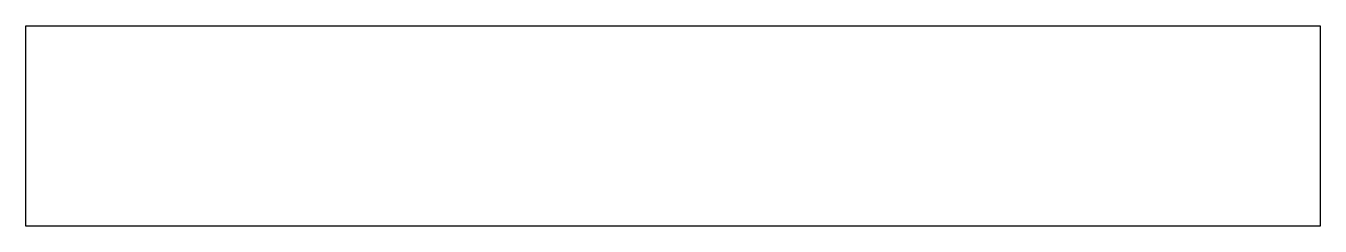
# Model space of a CAD drawing. Header units: metres. Extents: x -18.5 to 13.8, y -1.1 to 46.5.
# Drawn here: x -18.55 to 13.75, y 41.5 to 46.5 of the extents above.
import ezdxf

# ---------------------------------------------------------------- set-up
doc = ezdxf.new("R2010")
doc.units = ezdxf.units.M

msp = doc.modelspace()

# ---------------------------------------------------------------- linework, layer by layer
for p, q in [((-18.55, 46.285), (-18.55, 46.5)), ((-18.55, 46.5), (-18.405, 46.5)), ((-18.55, 46.273), (-18.55, 46.285)), ((-18.55, 46.25), (-18.55, 46.273)), ((-18.55, 46.215), (-18.55, 46.25)), ((-18.55, 46.17), (-18.55, 46.215)), ((-18.405, 46.5), (-18.08, 46.5)), ((-18.08, 46.5), (-14.975, 46.5)), ((-14.975, 46.5), (-14.621, 46.5)), ((-14.621, 46.5), (-14.136, 46.5)), ((-14.136, 46.5), (-13.516, 46.5)), ((-14.136, 46.5), (-14.136, 46.5)), ((-13.516, 46.5), (-12.783, 46.5)), ((-12.783, 46.5), (-12.006, 46.5)), ((-12.006, 46.5), (-11.301, 46.5)), ((-11.301, 46.5), (-10.812, 46.5)), ((-10.812, 46.5), (-10.64, 46.5)), ((-10.64, 46.5), (-6.973, 46.5)), ((-6.973, 46.5), (-5.503, 46.5)), ((-5.503, 46.5), (10.011, 46.5)), ((10.011, 46.5), (10.095, 46.5)), ((10.095, 46.5), (10.356, 46.5)), ((10.356, 46.5), (10.756, 46.5)), ((10.756, 46.5), (11.219, 46.5)), ((11.219, 46.5), (11.663, 46.5)), ((11.663, 46.5), (12.034, 46.5)), ((12.034, 46.5), (12.31, 46.5)), ((12.31, 46.5), (12.495, 46.5)), ((12.495, 46.5), (12.6, 46.5)), ((12.6, 46.5), (13.75, 46.5)), ((13.75, 46.5), (13.75, 44.683)), ((-18.55, 44.683), (-18.55, 46.17)), ((-18.55, 41.818), (-18.55, 44.683)), ((13.75, 44.683), (13.75, 41.5)), ((-18.55, 41.5), (-18.55, 41.818)), ((-14.318, 41.5), (-18.55, 41.5)), ((-13.598, 41.5), (-14.318, 41.5)), ((-12.765, 41.5), (-13.598, 41.5)), ((-11.927, 41.5), (-12.765, 41.5)), ((-11.258, 41.5), (-11.927, 41.5)), ((-10.931, 41.5), (-11.258, 41.5)), ((-6.796, 41.5), (-10.931, 41.5)), ((10.316, 41.5), (-6.796, 41.5)), ((10.644, 41.5), (10.316, 41.5)), ((11.102, 41.5), (10.644, 41.5)), ((11.586, 41.5), (11.102, 41.5)), ((12.013, 41.5), (11.586, 41.5)), ((12.342, 41.5), (12.013, 41.5)), ((12.572, 41.5), (12.342, 41.5)), ((13.75, 41.5), (12.572, 41.5))]:
    msp.add_line(p, q)

doc.saveas('drawing.dxf')
